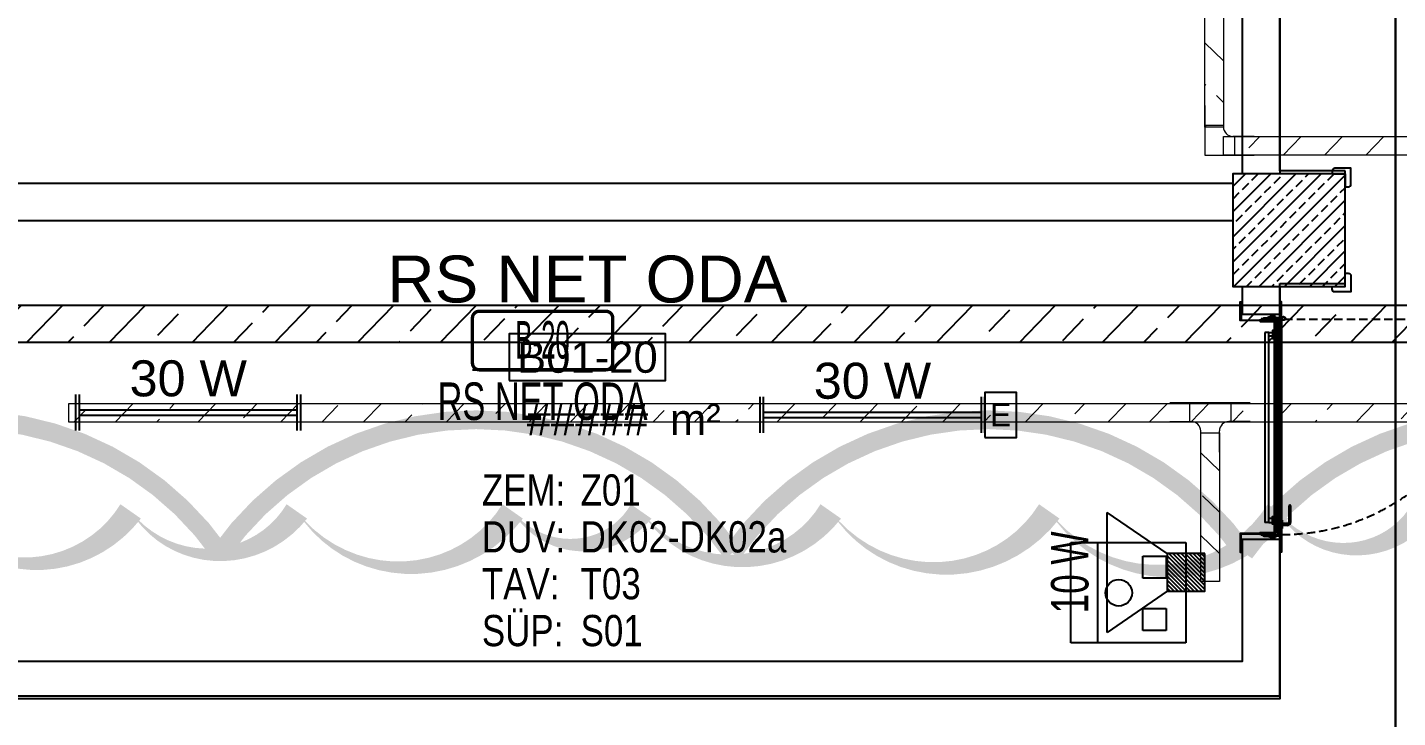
# Model space of a CAD drawing. Header units: millimetres. Extents: x -379292 to 1221486, y 92049 to 447512.
# Drawn here: x -240485 to -233176, y 238019 to 241700 of the extents above; entities that cross this region are included whole.
import ezdxf
from ezdxf.enums import TextEntityAlignment as Align

# ---------------------------------------------------------------- set-up
doc = ezdxf.new("R2010")
doc.units = ezdxf.units.MM
doc.linetypes.add('HIDDEN', pattern=[9.525, 6.35, -3.175])
for name, color, linetype in [('-M-MAHAL-DEBILER', 7, 'Continuous'), ('-M-MAHAL-ETIKET-NOT', 7, 'Continuous'), ('-M-MAHAL-ETIKET-NOTM', 7, 'Continuous'), ('-M-MAHAL-ETK-', 7, 'Continuous'), ('-M-MAHAL-HAVA-DEGISIM', 7, 'Continuous'), ('-M-MAHAL-NO', 7, 'Continuous'), ('-M-MAHAL-NOM', 7, 'Continuous'), ('010-05', 1, 'Continuous'), ('05_DOOR', 2, 'Continuous'), ('05_EQUIPMENT', 1, 'Continuous'), ('05_HATCH 1', 101, 'Continuous'), ('05_HATCH CONCRETE', 141, 'Continuous'), ('05_HATCH SOLID-1', 252, 'Continuous'), ('05_MATERIAL TEXT', 112, 'Continuous'), ('05_ROOM M2', 161, 'Continuous'), ('05_ROOM NAME', 153, 'Continuous'), ('05_ROOM NUMBER', 152, 'Continuous'), ('05_STEEL HIDDEN', 61, 'HIDDEN'), ('05_SYMBOL', 2, 'Continuous'), ('05_WALL', 3, 'Continuous'), ('08_LAMP', 4, 'Continuous'), ('08_LOUD SYSTEM', 4, 'Continuous'), ('08_SOCKET', 4, 'Continuous'), ('AIRONN ZONLAMA', 4, 'Continuous'), ('E_CT_ZA', 6, 'Continuous')]:
    doc.layers.add(name, color=color, linetype=linetype)
for name, color, linetype, lineweight in [('-M-YNGN-ZON3', 6, 'SP', 30), ('08_200', 112, 'Continuous', 9), ('E_CT_KA', 4, 'Continuous', 9), ('E_CT_YESIL', 3, 'Continuous', 9)]:
    doc.layers.add(name, color=color, linetype=linetype, lineweight=lineweight)
doc.styles.add('-M-ISSO-TEXT-TTF', font='ARIALN.TTF')
doc.styles.add('-M-MHLETK-NOT', font='romans.shx', dxfattribs={"width": 0.7})
doc.styles.add('-M-MHLETK-TEXT', font='ARIALN.TTF', dxfattribs={"width": 0.7})
doc.styles.add('CIZGI', font='tahoma.ttf', dxfattribs={"width": 0.8, "oblique": 20})
doc.styles.add('DIM', font='arial.ttf')
doc.styles.get("Standard").update_dxf_attribs({"font": 'segoeuil.ttf'})
doc.styles.add('TR', font='tsimpali.shx', dxfattribs={"width": 0.7})
doc.styles.add('YAZI-2', font='arial.ttf', dxfattribs={"height": 2})
doc.styles.add('YAZI-3', font='arial.ttf', dxfattribs={"height": 3})
doc.linetypes.add('SP', pattern='A,2,-0.1,["SP",CIZGI,S=0.14,R=0.2,X=0,Y=-0.07],-0.255', length=2.355)
pattern_1 = [(270, (-695728.2336, -3493868.9414), (1.3748153225, -2.38125), [1.5875, -3.175]), (30, (-695728.2336, -3493868.9414), (1.3748153315, 2.3812499948), [1.5875, -3.175]), (330, (-695728.2336, -3493868.9414), (2.749630654, -5.2e-09), [-3.175, 1.5875])]

# ---------------------------------------------------------------- blocks, each defined once
blk = doc.blocks.new('başlık')
at = {"layer": '05_MATERIAL TEXT', "style": 'DIM', "width": 0.8}
for s, p in [('ZEM:', (0, 50)), ('DUV:', (0, -100)), ('TAV:', (0, -250)), ('SÜP:', (0, -400))]:
    blk.add_text(s, height=100, dxfattribs=at).set_placement(p, align=Align.MIDDLE_LEFT)
blk = doc.blocks.new('MAHAL')
at = {"layer": '05_ROOM NUMBER'}
blk.add_lwpolyline([(-5.458, -10.749), (4.542, -10.749), (4.542, -7.749), (-5.458, -7.749)], close=True, dxfattribs=at)
at = {"layer": '05_HATCH SOLID-1', "xscale": 0.02, "yscale": 0.02, "zscale": 0.02}
blk.add_blockref('başlık', (-7.212, -18.749), dxfattribs=at)
at = {"layer": '05_MATERIAL TEXT', "style": 'DIM', "width": 0.8}
for tag, p in [('ZEMİN', (-0.891, -17.749)), ('DUVAR', (-0.891, -20.749)), ('TAVAN', (-0.891, -23.749)), ('SÜPÜRGELİK', (-0.891, -26.749))]:
    blk.add_attdef(tag, text='', height=2, dxfattribs=at).set_placement(p, align=Align.MIDDLE_LEFT)
at = {"layer": '05_ROOM M2', "insert": (6.453, -13.242), "char_height": 2, "attachment_point": 5, "style": 'YAZI-2'}
blk.add_mtext_dynamic_manual_height_columns('m²', width=6.93867, gutter_width=625, heights=[0], dxfattribs=at)
at = {"layer": '05_ROOM M2', "style": 'YAZI-2'}
blk.add_attdef('MAHALM2', text='', height=2, dxfattribs=at).set_placement((-0.458, -13.249), align=Align.MIDDLE_CENTER)
at = {"layer": '05_ROOM NAME', "style": 'YAZI-3'}
for tag, p in [('INGMAHALADI', (-0.458, 0.751)), ('TURMAHALADI', (-0.458, -4.249))]:
    blk.add_attdef(tag, text='', height=3, dxfattribs=at).set_placement(p, align=Align.MIDDLE_CENTER)
at = {"layer": '05_ROOM NUMBER', "style": 'YAZI-2'}
blk.add_attdef('MAHALNO', text='', height=2, dxfattribs=at).set_placement((-0.458, -9.249), align=Align.MIDDLE_CENTER)
blk = doc.blocks.new('VIDA')
at = {"layer": '05_EQUIPMENT'}
h = blk.add_hatch(dxfattribs=at)
h.set_pattern_fill('LINE', color=256, scale=0.1, angle=150, style=0)
h.set_pattern_definition([(330, (-3585.31887, 6072.20274), (0.03125, 0.05412658774), [])])
h.paths.add_polyline_path([(-0.09, -0.26), (-0.09, -1.74), (0.09, -1.74), (0.09, -0.26)])
h.paths.add_polyline_path([(-0.09, -0.26), (0.09, -0.26), (0, 0)])
for p, q in [((-0.09, -0.26), (0, 0)), ((0.09, -0.26), (0, 0)), ((-0.01, -2.02), (-0.18, -2.02)), ((0.09, -1.74), (-0.09, -1.74)), ((0.09, -1.95), (-0.09, -1.95)), ((0.01, -1.98), (-0.01, -1.98)), ((-0.01, -2.02), (-0.01, -1.98)), ((0.01, -2.02), (0.01, -1.98)), ((0.18, -2.02), (0.01, -2.02))]:
    blk.add_line(p, q, dxfattribs=at)
for points in [[(-0.18, -2.02), (-0.09, -1.95), (-0.09, -0.26)], [(0.18, -2.02), (0.09, -1.95), (0.09, -0.26)]]:
    blk.add_lwpolyline(points, dxfattribs=at)
blk = doc.blocks.new('*U92')
at = {"color": 8, "ltscale": 7}
for p, q in [((1105.1, 60), (1021.8, 60)), ((1105.1, 50), (1021.8, 50))]:
    blk.add_line(p, q, dxfattribs=at)
blk.add_arc((1021.8, 55), 5, 90, 270, dxfattribs=at)
at = {"color": 8}
blk.add_wipeout([(0, 5), (0, -206), (1200, -206), (1200, 5)], dxfattribs=at)
at = {"layer": '010-05', "ltscale": 7}
h = blk.add_hatch(dxfattribs=at)
h.set_pattern_fill('ANSI37', color=8, scale=0.1, angle=540, style=0)
h.set_pattern_definition([(225, (19752.8965, 13790.6787), (0.224506403, -0.224506403), []), (315, (19752.8965, 13790.6787), (0.224506403, 0.224506403), [])])
edge = h.paths.add_edge_path(flags=16)
edge.add_line((28.5, -35.1), (28.5, -43.7))
edge.add_line((28.5, -43.7), (21.5, -43.7))
edge.add_line((21.5, -43.7), (21.5, -37.4))
edge.add_arc((25.9, -39), 4.69, 56.54278, 159.2569, ccw=False)
edge = h.paths.add_edge_path()
edge.add_line((29.5, -33.5), (29.5, -44.7))
edge.add_line((29.5, -44.7), (20.5, -44.7))
edge.add_line((20.5, -44.7), (20.5, -30.9))
edge.add_line((20.5, -30.9), (34.2, -30.9))
edge.add_line((34.2, -30.9), (32.2, -31.4))
edge.add_arc((32.2, -34.2), 2.82, 91.10929, 165.59862)
edge = h.paths.add_edge_path(flags=16)
edge.add_arc((32.2, -34.2), 3.82, 143.46678, 165.59862, ccw=False)
edge.add_line((29.1, -31.9), (21.5, -31.9))
edge.add_line((21.5, -31.9), (21.5, -34.5))
edge.add_arc((25.7, -41.7), 8.25, 70.11032, 120.2945, ccw=False)
edge.add_line((28.5, -33.9), (28.5, -33.5))
edge.add_line((28.5, -33.5), (28.5, -33.2))
h = blk.add_hatch(dxfattribs=at)
h.set_pattern_fill('ANSI37', color=8, scale=0.1, angle=180, style=0)
h.set_pattern_definition([(315, (-21540.32198, 13790.6787), (-0.224506403, -0.224506403), []), (225, (-21540.32198, 13790.6787), (-0.224506403, 0.224506403), [])])
edge = h.paths.add_edge_path(flags=16)
edge.add_line((1171.5, -35.1), (1171.5, -43.7))
edge.add_line((1171.5, -43.7), (1178.5, -43.7))
edge.add_line((1178.5, -43.7), (1178.5, -37.4))
edge.add_arc((1174.1, -39), 4.69, 20.7431, 123.45722)
edge = h.paths.add_edge_path()
edge.add_line((1170.5, -33.5), (1170.5, -44.7))
edge.add_line((1170.5, -44.7), (1179.5, -44.7))
edge.add_line((1179.5, -44.7), (1179.5, -30.9))
edge.add_line((1179.5, -30.9), (1165.8, -30.9))
edge.add_line((1165.8, -30.9), (1167.8, -31.4))
edge.add_arc((1167.8, -34.2), 2.82, 14.40138, 88.89071, ccw=False)
edge = h.paths.add_edge_path(flags=16)
edge.add_arc((1167.8, -34.2), 3.82, 14.40138, 36.53322)
edge.add_line((1170.9, -31.9), (1178.5, -31.9))
edge.add_line((1178.5, -31.9), (1178.5, -34.5))
edge.add_arc((1174.3, -41.7), 8.25, 59.7055, 109.88968)
edge.add_line((1171.5, -33.9), (1171.5, -33.5))
edge.add_line((1171.5, -33.5), (1171.5, -33.2))
at = {"layer": '05_HATCH 1'}
h = blk.add_hatch(dxfattribs=at)
h.set_pattern_fill('HONEY', color=8, scale=0.5, angle=270, style=0)
h.set_pattern_definition(pattern_1)
h.paths.add_polyline_path([(40.5, -3.1), (43.7, -8.7), (1156.3, -8.7), (1159.5, -3.1)])
h = blk.add_hatch(dxfattribs=at)
h.set_pattern_fill('HONEY', color=8, scale=0.5, angle=270, style=0)
h.set_pattern_definition(pattern_1)
h.paths.add_polyline_path([(40.5, -15.3), (43.7, -9.7), (1156.3, -9.7), (1159.5, -15.3)])
at = {"color": 8, "linetype": 'HIDDEN', "ltscale": 7}
blk.add_line((25.2, 24.7), (25.2, 1167.8), dxfattribs=at)
at = {"color": 8, "ltscale": 7}
for p, q in [((22, 10), (1147.9, 10)), ((22, 10), (1178, 10)), ((22, 8.8), (22, 10)), ((27.3, 2.4), (27.3, 1.4)), ((27.3, 2.4), (37.2, 2.4)), ((27.3, 1.4), (36.7, 1.4)), ((37.5, 4.8), (36.3, 4.8)), ((36.7, 1.4), (42.8, -9.2)), ((1162.8, 2.4), (37.2, 2.4)), ((37.2, 2.4), (43.7, -8.7)), ((37.5, 8.8), (1162.5, 8.8)), ((1141.8, 15), (1096.8, 15)), ((1096.8, 15), (1096.8, 10)), ((1115.1, 40), (1115.1, 15)), ((1125.1, 40), (1125.1, 15)), ((1141.8, 15), (1141.8, 10)), ((1162.8, 2.4), (1156.3, -8.7)), ((1163.3, 1.4), (1157.2, -9.2)), ((1162.5, 4.8), (1163.7, 4.8)), ((1172.7, 2.4), (1162.8, 2.4)), ((1172.7, 1.4), (1163.3, 1.4)), ((1172.7, 2.4), (1172.7, 1.4)), ((1178, 8.8), (1178, 10)), ((1178, 8.8), (1178, 10)), ((1162.5, -27.2), (22, -27.2)), ((22, -27.2), (1162.5, -27.2)), ((22, -28.4), (22, -27.2)), ((1162.5, -28.4), (22, -28.4)), ((1178, -28.4), (22, -28.4)), ((42.8, -9.2), (27.3, -9.2)), ((27.3, -19.9), (36.6, -19.9)), ((27.3, -19.9), (27.3, -20.9)), ((27.3, -20.9), (37.2, -20.9)), ((33.2, -28.4), (1162.5, -28.4)), ((37.5, -23.2), (36.3, -23.2)), ((36.6, -19.9), (42.8, -9.2)), ((37.2, -20.9), (43.7, -9.7)), ((1162.8, -20.9), (37.2, -20.9)), ((1156.3, -8.7), (43.7, -8.7)), ((1156.3, -9.7), (43.7, -9.7)), ((96, -58.4), (96, -38.4)), ((1108.6, -58.4), (96, -58.4)), ((96, -58.4), (96, -78.4)), ((116, -38.4), (116, -58.4)), ((1088.6, -38.4), (1088.6, -58.4)), ((1108.6, -58.4), (1108.6, -38.4)), ((1108.6, -58.4), (1108.6, -78.4)), ((1162.8, -20.9), (1156.3, -9.7)), ((1163.4, -19.9), (1157.2, -9.2)), ((1157.2, -9.2), (1172.7, -9.2)), ((1162.5, -23.2), (1163.7, -23.2)), ((1172.7, -20.9), (1162.8, -20.9)), ((1172.7, -19.9), (1163.4, -19.9)), ((1172.7, -19.9), (1172.7, -20.9)), ((1178, -28.4), (1178, -27.2)), ((1178, -28.4), (1178, -27.2)), ((96, -78.4), (1108.6, -78.4))]:
    blk.add_line(p, q, dxfattribs=at)
at = {"color": 8, "ltscale": 7, "flags": 128}
for points in [[(35.5, -101.4, -1), (34, -101.4), (34, -84.7), (32, -84.7), (32, -101.4, 1), (37.5, -101.4), (37.5, -34.9, 1), (30, -34.9), (30, -44.7), (20, -44.7), (20, 10), (-68, 10), (-68, 0), (-58, 0), (-58, 2), (-66, 2), (-66, 8), (18, 8), (18, -46.7), (32, -46.7), (32, -34.9, -1), (35.5, -34.9)], [(1164.5, -101.4, 1), (1166, -101.4), (1166, -84.7), (1168, -84.7), (1168, -101.4, -1), (1162.5, -101.4), (1162.5, -34.9, -1), (1170, -34.9), (1170, -44.7), (1180, -44.7), (1180, 10), (1268, 10), (1268, 0), (1258, 0), (1258, 2), (1266, 2), (1266, 8), (1182, 8), (1182, -46.7), (1168, -46.7), (1168, -34.9, 1), (1164.5, -34.9)]]:
    blk.add_lwpolyline(points, format="xyb", close=True, dxfattribs=at)
at = {"color": 8, "ltscale": 7}
for points in [[(37.5, 4.8), (37.5, 8.8), (22, 8.8), (22, -27.2), (37.5, -27.2), (37.5, -23.2)], [(36.3, 4.8), (36.3, 7.6), (23.2, 7.6), (23.2, -26), (36.3, -26), (36.3, -23.2)], [(1162.5, 4.8), (1162.5, 8.8), (1178, 8.8), (1178, -27.2), (1162.5, -27.2), (1162.5, -23.2)], [(1163.7, 4.8), (1163.7, 7.6), (1176.8, 7.6), (1176.8, -26), (1163.7, -26), (1163.7, -23.2)], [(86, -28.4), (86, -38.4), (127.7, -38.4), (127.7, -28.4)], [(1118.6, -28.4), (1118.6, -38.4), (1077, -38.4), (1077, -28.4)]]:
    blk.add_lwpolyline(points, dxfattribs=at)
for points in [[(32, -54.7), (32, -210), (-68, -210), (-68, -200), (-58, -200), (-58, -202), (-66, -202), (-66, -208), (30, -208), (30, -54.7)], [(29, -56.7), (20, -56.7), (20, -82.9), (30, -92.9), (30, -106.2), (28, -106.2), (28, -93.7), (18, -83.7), (18, -54.7), (29, -54.7)], [(40.5, -3.1), (43.7, -8.7), (1156.3, -8.7), (1159.5, -3.1)], [(40.5, -15.3), (43.7, -9.7), (1156.3, -9.7), (1159.5, -15.3)], [(1168, -54.7), (1168, -210), (1268, -210), (1268, -200), (1258, -200), (1258, -202), (1266, -202), (1266, -208), (1170, -208), (1170, -54.7)], [(1171, -56.7), (1180, -56.7), (1180, -82.9), (1170, -92.9), (1170, -106.2), (1172, -106.2), (1172, -93.7), (1182, -83.7), (1182, -54.7), (1171, -54.7)]]:
    blk.add_lwpolyline(points, close=True, dxfattribs=at)
for radius in [10.1, 6.72]:
    blk.add_circle((21, 20.6), radius, dxfattribs=at)
at = {"color": 8, "linetype": 'HIDDEN', "ltscale": 7}
blk.add_arc((21.4, 15.6), 1152.2, 359.78747, 89.80985, dxfattribs=at)
at = {"color": 8, "ltscale": 7}
for radius in [20, 10]:
    blk.add_arc((1105.1, 40), radius, 0, 90, dxfattribs=at)
at = {"layer": '010-05', "color": 8, "ltscale": 7}
for points in [[(29.5, -33.5, -0.336971), (32.2, -31.4), (34.2, -30.9), (29.5, -30.9), (20.5, -30.9), (20.5, -44.7), (29.5, -44.7)], [(28.5, -33.9, 0.222538), (21.5, -34.5), (21.5, -31.9), (29.1, -31.9, 0.09687), (28.5, -33.2), (28.5, -33.5)], [(28.5, -43.7), (21.5, -43.7), (21.5, -37.3, -0.473637), (28.5, -35.1)], [(1170.5, -33.5, 0.336971), (1167.8, -31.4), (1165.8, -30.9), (1170.5, -30.9), (1179.5, -30.9), (1179.5, -44.7), (1170.5, -44.7)], [(1171.5, -33.9, -0.222538), (1178.5, -34.5), (1178.5, -31.9), (1170.9, -31.9, -0.09687), (1171.5, -33.2), (1171.5, -33.5)], [(1171.5, -43.7), (1178.5, -43.7), (1178.5, -37.3, 0.473637), (1171.5, -35.1)]]:
    blk.add_lwpolyline(points, format="xyb", close=True, dxfattribs=at)
at = {"layer": '05_STEEL HIDDEN', "color": 8, "ltscale": 7}
for points in [[(17, -47.8), (17, -22.6), (11, -22.6), (11, -48.9), (23, -77.2), (23, -99.5), (29, -99.5), (29, -76)], [(1183, -47.8), (1183, -22.6), (1189, -22.6), (1189, -48.9), (1177, -77.2), (1177, -99.5), (1171, -99.5), (1171, -76)]]:
    blk.add_lwpolyline(points, close=True, dxfattribs=at)
at = {"layer": '05_STEEL HIDDEN', "color": 8, "ltscale": 7, "flags": 128}
for points in [[(17, -22.6), (18, -22.6), (18, -47.8), (30, -76), (30, -99.5), (29, -99.5)], [(1183, -22.6), (1182, -22.6), (1182, -47.8), (1170, -76), (1170, -99.5), (1171, -99.5)]]:
    blk.add_lwpolyline(points, dxfattribs=at)
at = {"layer": '05_WALL', "color": 8, "ltscale": 20}
for points in [[(0, 0), (0, -200)], [(1200, 0), (1200, -200)]]:
    blk.add_lwpolyline(points, dxfattribs=at)
at = {"color": 8, "ltscale": 7, "yscale": 10, "zscale": 10, "rotation": 180}
for p, xscale in [((25, -64.9), -10), ((1175, -64.9), 10)]:
    blk.add_blockref('VIDA', p, dxfattribs=dict(at, xscale=xscale))
blk = doc.blocks.new('bariyer')
at = {"color": 8, "ltscale": 25}
blk.add_lwpolyline([(0, -70), (15, -70, 0.414214), (30, -55), (30, 30), (-55, 30, 0.414214), (-70, 15), (-70, 0), (0, 0)], format="xyb", close=True, dxfattribs=at)
blk = doc.blocks.new('OtoParkBodrumKatMimari')
at = {"layer": '05_HATCH CONCRETE'}
h = blk.add_hatch(dxfattribs=at)
h.set_pattern_fill('ANSI33', color=8, scale=15, angle=180, style=0)
h.set_pattern_definition([(225, (905000, -3e-07), (67.351921, -67.351921), []), (225, (904932.65, -3e-07), (67.351921, -67.351921), [47.625, -23.8125])])
h.paths.add_polyline_path([(12900, 140100), (12300, 140100), (12300, 139500), (12900, 139500)])
at = {"color": 5}
blk.add_lwpolyline([(12900, 140100), (12300, 140100), (12300, 139500), (12900, 139500)], close=True, dxfattribs=at)
at = {"layer": '05_WALL', "color": 8, "flags": 128}
for points in [[(12350, 144000), (12350, 140100)], [(12550, 144000), (12550, 140100)], [(12550, 139500), (12550, 137300), (4700, 137300), (4700, 139500)], [(12350, 139500), (12350, 137500), (4900, 137500), (4900, 139500)]]:
    blk.add_lwpolyline(points, dxfattribs=at)
at = {"layer": '05_WALL', "color": 8, "ltscale": 25}
blk.add_lwpolyline([(5300, 140050), (12300, 140050), (12300, 139850), (5300, 139850)], close=True, dxfattribs=at)
at = {"layer": '05_ROOM NUMBER'}
ref = blk.add_blockref('MAHAL', (8895, 139893.2), dxfattribs=dict(at, xscale=83.33333333333333, yscale=83.33333333333333, zscale=83.33333333333333))
ref.add_attrib('TURMAHALADI', 'RS NET ODA', dxfattribs={"layer": '05_ROOM NAME', "height": 250, "style": 'YAZI-3'}).set_placement((8856.8, 139539.1), align=Align.MIDDLE_CENTER)
ref.add_attrib('MAHALNO', 'B01-20', dxfattribs={"height": 166.67, "style": 'YAZI-2'}).set_placement((8856.8, 139122.4), align=Align.MIDDLE_CENTER)
ref.add_attrib('MAHALM2', '#####', dxfattribs={"layer": '05_ROOM M2', "height": 166.67, "style": 'YAZI-2'}).set_placement((8856.8, 138789.1), align=Align.MIDDLE_CENTER)
ref.add_attrib('ZEMİN', 'Z01', dxfattribs={"layer": '05_MATERIAL TEXT', "height": 166.67, "style": 'DIM', "width": 0.8}).set_placement((8820.7, 138414.1), align=Align.MIDDLE_LEFT)
ref.add_attrib('DUVAR', 'DK02-DK02a', dxfattribs={"layer": '05_MATERIAL TEXT', "height": 166.67, "style": 'DIM', "width": 0.8}).set_placement((8820.7, 138164.1), align=Align.MIDDLE_LEFT)
ref.add_attrib('TAVAN', 'T03', dxfattribs={"layer": '05_MATERIAL TEXT', "height": 166.67, "style": 'DIM', "width": 0.8}).set_placement((8820.7, 137914.1), align=Align.MIDDLE_LEFT)
ref.add_attrib('SÜPÜRGELİK', 'S01', dxfattribs={"layer": '05_MATERIAL TEXT', "height": 166.67, "style": 'DIM', "width": 0.8}).set_placement((8820.7, 137664.1), align=Align.MIDDLE_LEFT)
at = {"layer": '05_SYMBOL', "color": 8}
blk.add_blockref('bariyer', (12900, 140100), dxfattribs=at)
at = {"layer": '05_SYMBOL', "color": 8, "xscale": -1, "rotation": 180}
blk.add_blockref('bariyer', (12900, 139500), dxfattribs=at)
at = {"layer": '05_DOOR', "rotation": 270}
blk.add_blockref('*U92', (12550, 139350), dxfattribs=at)
blk = doc.blocks.new('A$C69E75EAE')
at = {"layer": '-M-YNGN-ZON3', "ltscale": 500}
blk.add_line((414.06, -41.74), (414.06, -4799.01), dxfattribs=at)
blk = doc.blocks.new('*U950')
h = blk.add_hatch()
h.set_pattern_fill('ANSI33', color=0, scale=50, angle=1, style=0)
h.paths.add_polyline_path([(-10833.2, 200), (16.7, 200), (16.7, 0), (-10833.2, 0)])
at = {"color": 0}
blk.add_lwpolyline([(-10833.2, 200), (16.7, 200), (16.7, 0), (-10833.2, 0)], close=True, dxfattribs=at)
at = {"ltscale": 25, "flags": 1}
for tag, p in [('YUKSEKLIK', (-228.6, -148.7)), ('KALINLIK', (-228.6, -213.3))]:
    blk.add_attdef(tag, p, '', height=50, dxfattribs=at)
blk = doc.blocks.new('*U990')
h = blk.add_hatch()
h.set_pattern_fill('ANSI33', color=0, scale=50, angle=1, style=0)
h.paths.add_polyline_path([(-1700.8, 100), (8259.2, 100), (8259.2, 0), (-1700.8, 0)])
at = {"color": 0}
blk.add_lwpolyline([(-1700.8, 100), (8259.2, 100), (8259.2, 0), (-1700.8, 0)], close=True, dxfattribs=at)
at = {"ltscale": 25, "flags": 1}
for tag, p in [('YUKSEKLIK', (-228.6, -148.7)), ('KALINLIK', (-228.6, -213.3))]:
    blk.add_attdef(tag, p, '', height=50, dxfattribs=at)
blk = doc.blocks.new('*U991')
h = blk.add_hatch()
h.set_pattern_fill('ANSI33', color=0, scale=50, angle=1, style=0)
h.paths.add_polyline_path([(-1700.8, 100), (2099.2, 100), (2099.2, 0), (-1700.8, 0)])
at = {"color": 0}
blk.add_lwpolyline([(-1700.8, 100), (2099.2, 100), (2099.2, 0), (-1700.8, 0)], close=True, dxfattribs=at)
at = {"ltscale": 25, "flags": 1}
for tag, p in [('YUKSEKLIK', (-228.6, -148.7)), ('KALINLIK', (-228.6, -213.3))]:
    blk.add_attdef(tag, p, '', height=50, dxfattribs=at)
blk = doc.blocks.new('*U994')
h = blk.add_hatch()
h.set_pattern_fill('ANSI33', color=0, scale=50, angle=1, style=0)
h.paths.add_polyline_path([(-1693.3, 100), (846.7, 100), (846.7, 0), (-1693.3, 0)])
at = {"color": 0}
blk.add_lwpolyline([(-1693.3, 100), (846.7, 100), (846.7, 0), (-1693.3, 0)], close=True, dxfattribs=at)
at = {"ltscale": 25, "flags": 1}
for tag, p in [('YUKSEKLIK', (-228.6, -148.7)), ('KALINLIK', (-228.6, -213.3))]:
    blk.add_attdef(tag, p, '', height=50, dxfattribs=at)
blk = doc.blocks.new('*U497')
at = {"color": 0}
for p, q in [((0, 264), (-264, 264)), ((-160, 264), (-160, 164)), ((0, 0), (0, 264)), ((-264, 164), (-150, 164)), ((-100, 0), (-100, 114)), ((0, 104), (-100, 104))]:
    blk.add_line(p, q, dxfattribs=at)
blk.add_arc((-150, 114), 50, 0, 90, dxfattribs=at)
blk = doc.blocks.new('*U498')
at = {"color": 0}
for p, q in [((264, 264), (-164, 264)), ((-60, 264), (-60, 164)), ((0, 264), (264, 264)), ((160, 264), (160, 164)), ((-164, 164), (-50, 164)), ((264, 164), (150, 164)), ((0, 0), (0, 114)), ((0, 104), (100, 104)), ((100, 0), (100, 114))]:
    blk.add_line(p, q, dxfattribs=at)
for centre, start, end in [((-50, 114), 0, 90), ((150, 114), 90, 180)]:
    blk.add_arc(centre, 50, start, end, dxfattribs=at)
blk = doc.blocks.new('*U995')
h = blk.add_hatch()
h.set_pattern_fill('ANSI33', color=0, scale=50, angle=1, style=0)
h.paths.add_polyline_path([(397.1, 100), (1190.8, 100), (1190.8, 0), (397.1, 0)])
at = {"color": 0}
blk.add_lwpolyline([(397.1, 100), (1190.8, 100), (1190.8, 0), (397.1, 0)], close=True, dxfattribs=at)
at = {"ltscale": 25, "flags": 1}
for tag, p in [('YUKSEKLIK', (-228.6, -148.7)), ('KALINLIK', (-228.6, -213.3))]:
    blk.add_attdef(tag, p, '', height=50, dxfattribs=at)
blk = doc.blocks.new('40 W SIVA ÜSTÜ ETANJ LED 50')
at = {"layer": '08_LAMP'}
for p, q in [((-625, -100), (-625, 100)), ((-605, -100), (-605, 100)), ((605, -100), (605, 100)), ((625, -100), (625, 100)), ((-605, 15), (605, 15)), ((-605, -15), (605, -15))]:
    blk.add_line(p, q, dxfattribs=at)
at = {"layer": '08_LAMP', "color": 2, "style": 'YAZI-2'}
blk.add_text('30 W', height=200, dxfattribs=at).set_placement((0, 90), align=Align.CENTER)
blk = doc.blocks.new('40 W SIVA ÜSTÜ ETANJ LED E 50')
at = {"layer": '08_LAMP'}
for p, q in [((-625, -100), (-625, 100)), ((-605, -100), (-605, 100)), ((605, -100), (605, 100)), ((625, -100), (625, 100)), ((-605, 15), (605, 15)), ((-605, -15), (605, -15))]:
    blk.add_line(p, q, dxfattribs=at)
blk.add_lwpolyline([(625, -125), (800, -125), (800, 125), (625, 125)], close=True, dxfattribs=at)
at = {"layer": '08_LAMP', "color": 2, "style": 'YAZI-2'}
blk.add_text('30 W', height=200, dxfattribs=at).set_placement((0, 90), align=Align.CENTER)
blk.add_text('E', height=125, dxfattribs=at).set_placement((712.5, 0), align=Align.MIDDLE)
blk = doc.blocks.new('PRIZKOM 50')
at = {"layer": '08_SOCKET', "color": 3}
for p, q in [((-191.1, 0), (-191.1, 438.5)), ((-191.1, 438.5), (191.1, 438.5)), ((191.1, 438.5), (191.1, 0)), ((-191.1, 335.3), (191.1, 335.3)), ((-145.1, 75.8), (-145.1, 164.7)), ((-145.1, 164.7), (-60.9, 164.7)), ((-60.9, 164.7), (-60.9, 75.8)), ((54.5, 164.7), (138.7, 164.7)), ((54.5, 75.8), (54.5, 164.7)), ((138.7, 164.7), (138.7, 75.8)), ((-60.9, 75.8), (-145.1, 75.8)), ((138.7, 75.8), (54.5, 75.8)), ((191.1, 0), (-191.1, 0))]:
    blk.add_line(p, q, dxfattribs=at)
blk.add_circle((-0.8, 256), 50.5, dxfattribs=at)
blk = doc.blocks.new('15 W HORN 100_HARİCİ TİP')
at = {"layer": '08_LOUD SYSTEM'}
h = blk.add_hatch(dxfattribs=at)
h.set_pattern_fill('ANSI31', color=2, scale=4.8)
h.set_pattern_definition([(45, (-341645.439, -380325.335), (-10.77630735, 10.77630735), [])])
h.paths.add_polyline_path([(-100, 0), (100, 0), (100, 200), (-100, 200)])
at = {"layer": '08_LOUD SYSTEM', "ltscale": 2}
for p, q in [((-320, 520), (320, 520)), ((-100, 200), (-320, 520)), ((100, 200), (320, 520))]:
    blk.add_line(p, q, dxfattribs=at)
at = {"layer": '08_LOUD SYSTEM'}
blk.add_lwpolyline([(100, 0), (100, 200), (-100, 200), (-100, 0)], close=True, dxfattribs=at)
at = {"layer": '08_LOUD SYSTEM', "color": 2, "ltscale": 2, "style": 'TR', "width": 0.7}
blk.add_text('10 W', height=200, dxfattribs=at).set_placement((0, 620), align=Align.CENTER)
blk = doc.blocks.new('M-MHLETK-YNG')
at = {"layer": '-M-MAHAL-ETK-', "color": 0}
for p, q in [((-2.078, 0), (2.078, 0)), ((-1.161, 0), (-1.161, 0))]:
    blk.add_line(p, q, dxfattribs=at)
at = {"layer": '-M-MAHAL-ETK-', "color": 0, "const_width": 0.1}
blk.add_lwpolyline([(-1.878, 1.735), (1.878, 1.735, -0.414214), (2.078, 1.535), (2.078, 0.2, -0.414214), (1.878, 0), (-1.878, 0, -0.414214), (-2.078, 0.2), (-2.078, 1.535, -0.414214)], format="xyb", close=True, dxfattribs=at)
at = {"layer": '-M-MAHAL-DEBILER', "color": 4, "style": '-M-MHLETK-NOT', "width": 0.5, "flags": 8}
blk.add_attdef('DEBIS', text='', height=0.4, dxfattribs=at).set_placement((-2.173, 2.145), align=Align.MIDDLE_CENTER)
at = {"layer": '-M-MAHAL-DEBILER', "color": 191, "style": '-M-MHLETK-NOT', "width": 0.5, "flags": 8}
blk.add_attdef('DEBIR', text='', height=0.4, dxfattribs=at).set_placement((-1.613, 2.145), align=Align.MIDDLE_CENTER)
at = {"layer": '-M-MAHAL-DEBILER', "color": 31, "style": '-M-MHLETK-NOT', "width": 0.5, "flags": 8}
blk.add_attdef('DEBIF', text='', height=0.4, dxfattribs=at).set_placement((1.585, 2.145), align=Align.MIDDLE_CENTER)
at = {"layer": '-M-MAHAL-DEBILER', "color": 1, "style": '-M-MHLETK-NOT', "width": 0.5, "flags": 8}
blk.add_attdef('DEBIE', text='', height=0.4, dxfattribs=at).set_placement((2.32, 2.145), align=Align.MIDDLE_CENTER)
at = {"layer": '-M-MAHAL-ETIKET-NOT', "color": 3}
for tag, height, style, width, flags, p in [('KIS', 0.04, '-M-MHLETK-NOT', 0.5, 9, (-2.59, 1.616)), ('RH', 0.04, '-M-MHLETK-NOT', 0.5, 9, (-2.39, 1.616)), ('YAZ', 0.04, '-M-MHLETK-NOT', 0.5, 9, (-2.178, 1.616)), ('ALAN', 0.04, '-M-MHLETK-NOT', 0.5, 9, (-2.581, 1.562)), ('YUKSEKLIK', 0.04, '-M-MHLETK-NOT', 0.5, 9, (-2.324, 1.562)), ('MAH-ADI', 1.111, '-M-ISSO-TEXT-TTF', 0.8, 8, (0, -0.931))]:
    blk.add_attdef(tag, text='', height=height, dxfattribs=dict(at, style=style, width=width, flags=flags)).set_placement(p, align=Align.MIDDLE_CENTER)
at = {"layer": '-M-MAHAL-ETIKET-NOT', "color": 3, "style": '-M-MHLETK-NOT', "width": 0.5, "flags": 9}
for tag, p, height in [('KLKTR', (-2.617, 1.425), 0.04), ('HL', (-2.616, 1.493), 0.0286), ('RDY-BOY1', (-2.614, 1.37), 0.0286), ('RDY-BOY2', (-2.614, 1.32), 0.0286), ('RDY-BOY3', (-2.614, 1.27), 0.0286), ('RDY-BOY4', (-2.614, 1.22), 0.0286), ('HLA', (-2.521, 1.493), 0.0286), ('RDY-TIP1', (-2.5, 1.37), 0.0286), ('RDY-TIP2', (-2.5, 1.32), 0.0286), ('RDY-TIP3', (-2.5, 1.27), 0.0286), ('RDY-TIP4', (-2.5, 1.22), 0.0286), ('RDY-ADET1', (-2.389, 1.37), 0.0286), ('RDY-ADET2', (-2.389, 1.32), 0.0286), ('RDY-ADET3', (-2.389, 1.27), 0.0286), ('RDY-ADET4', (-2.389, 1.22), 0.0286), ('RDY-ISI1', (-2.265, 1.37), 0.0286), ('RDY-ISI2', (-2.265, 1.32), 0.0286), ('RDY-ISI3', (-2.265, 1.27), 0.0286), ('RDY-ISI4', (-2.265, 1.22), 0.0286), ('AHU', (-2.225, 1.439), 0.0286), ('SHG', (-2.225, 1.493), 0.0286), ('LHG', (-2.132, 1.493), 0.0286), ('RDY-BNP1', (-2.102, 1.37), 0.0286), ('RDY-BNP2', (-2.102, 1.32), 0.0286), ('RDY-BNP3', (-2.102, 1.27), 0.0286), ('RDY-BNP4', (-2.102, 1.22), 0.0286), ('HG', (-2.039, 1.493), 0.0286), ('RDY-BNK1', (-1.964, 1.37), 0.0286), ('RDY-BNK2', (-1.964, 1.32), 0.0286), ('RDY-BNK3', (-1.964, 1.27), 0.0286), ('RDY-BNK4', (-1.964, 1.22), 0.0286), ('HGA', (-1.962, 1.493), 0.0286), ('EF', (-1.962, 1.439), 0.0286), ('KON-BOY1', (-2.614, 1.14), 0.0286), ('KON-BOY2', (-2.614, 1.09), 0.0286), ('KON-BOY3', (-2.614, 1.04), 0.0286), ('FCU-TIP1', (-2.614, 0.96), 0.0286), ('FCU-TIP2', (-2.614, 0.91), 0.0286), ('FCU-TIP3', (-2.614, 0.86), 0.0286), ('FCU-ADET1', (-2.524, 0.96), 0.0286), ('FCU-ADET2', (-2.524, 0.91), 0.0286), ('FCU-ADET3', (-2.524, 0.86), 0.0286), ('KON-TIP1', (-2.5, 1.14), 0.0286), ('KON-TIP2', (-2.5, 1.09), 0.0286), ('KON-TIP3', (-2.5, 1.04), 0.0286), ('FCU-KAP1', (-2.398, 0.96), 0.0286), ('FCU-KAP2', (-2.398, 0.91), 0.0286), ('FCU-KAP3', (-2.398, 0.86), 0.0286), ('KON-ADET1', (-2.389, 1.14), 0.0286), ('KON-ADET2', (-2.389, 1.09), 0.0286), ('KON-ADET3', (-2.389, 1.04), 0.0286), ('FCU-DUY1', (-2.272, 0.96), 0.0286), ('FCU-DUY2', (-2.272, 0.91), 0.0286), ('FCU-DUY3', (-2.272, 0.86), 0.0286), ('KON-ISI1', (-2.265, 1.14), 0.0286), ('KON-ISI2', (-2.265, 1.09), 0.0286), ('KON-ISI3', (-2.265, 1.04), 0.0286), ('FCU-SOG1', (-2.154, 0.96), 0.0286), ('FCU-SOG2', (-2.154, 0.91), 0.0286), ('FCU-SOG3', (-2.154, 0.86), 0.0286), ('KON-BNP1', (-2.102, 1.14), 0.0286), ('KON-BNP2', (-2.102, 1.09), 0.0286), ('KON-BNP3', (-2.102, 1.04), 0.0286), ('FCU-ISI1', (-2.044, 0.96), 0.0286), ('FCU-ISI2', (-2.044, 0.91), 0.0286), ('FCU-ISI3', (-2.044, 0.86), 0.0286), ('KON-BNK1', (-1.964, 1.14), 0.0286), ('KON-BNK2', (-1.964, 1.09), 0.0286), ('KON-BNK3', (-1.964, 1.04), 0.0286), ('FCU-DEBI1', (-1.95, 0.96), 0.0286), ('FCU-DEBI2', (-1.95, 0.91), 0.0286), ('FCU-DEBI3', (-1.95, 0.86), 0.0286), ('FCU-BNP1', (-1.831, 0.96), 0.0286), ('FCU-BNP2', (-1.831, 0.91), 0.0286), ('FCU-BNP3', (-1.831, 0.86), 0.0286), ('FCU-BNK1', (-1.614, 0.96), 0.0286), ('FCU-BNK2', (-1.614, 0.91), 0.0286), ('FCU-BNK3', (-1.614, 0.86), 0.0286), ('VRV-TIP1', (-2.614, 0.759), 0.0286), ('VRV-TIP2', (-2.614, 0.709), 0.0286), ('VRV-ADET1', (-2.524, 0.759), 0.0286), ('VRV-ADET2', (-2.524, 0.709), 0.0286), ('VRV-KAP1', (-2.398, 0.759), 0.0286), ('VRV-KAP2', (-2.398, 0.709), 0.0286), ('VRV-DUY1', (-2.272, 0.759), 0.0286), ('VRV-DUY2', (-2.272, 0.709), 0.0286), ('VRV-SOG1', (-2.154, 0.759), 0.0286), ('VRV-SOG2', (-2.154, 0.709), 0.0286), ('VRV-ISI1', (-2.044, 0.759), 0.0286), ('VRV-ISI2', (-2.044, 0.709), 0.0286), ('VRV-DEBI1', (-1.95, 0.759), 0.0286), ('VRV-DEBI2', (-1.95, 0.709), 0.0286), ('VRV-BNP1', (-1.831, 0.759), 0.0286), ('VRV-BNP2', (-1.831, 0.709), 0.0286), ('VRV-BNK1', (-1.614, 0.759), 0.0286), ('VRV-BNK2', (-1.614, 0.709), 0.0286)]:
    blk.add_attdef(tag, p, '', height=height, dxfattribs=at)
at = {"layer": '-M-MAHAL-ETIKET-NOTM', "color": 3, "style": '-M-ISSO-TEXT-TTF', "width": 0.8, "flags": 8}
blk.add_attdef('MAH-ADI2', text='', height=1.111, dxfattribs=at).set_placement((0, -2.549), align=Align.MIDDLE_CENTER)
at = {"layer": '-M-MAHAL-HAVA-DEGISIM', "style": '-M-MHLETK-NOT', "width": 0.5, "flags": 8}
for tag, p in [('HAVADEG', (0, 3.611)), ('HAVA', (0, 2.399))]:
    blk.add_attdef(tag, text='', height=0.6, dxfattribs=at).set_placement(p, align=Align.MIDDLE_CENTER)
at = {"layer": '-M-MAHAL-NO', "color": 7, "style": '-M-MHLETK-TEXT', "width": 0.6, "flags": 8}
blk.add_attdef('MAH-NO', text='', height=1.111, dxfattribs=at).set_placement((0, 0.889), align=Align.MIDDLE_CENTER)
at = {"layer": '-M-MAHAL-NOM', "color": 7, "style": '-M-MHLETK-TEXT', "width": 0.6, "flags": 8}
blk.add_attdef('MAH-NOM', text='', height=1.111, dxfattribs=at).set_placement((0, 0.889), align=Align.MIDDLE_CENTER)

msp = doc.modelspace()

# ---------------------------------------------------------------- block references
at = {"color": 8}
msp.add_blockref('OtoParkBodrumKatMimari', (-246354.8, 100818.8), dxfattribs=at)

# ---------------------------------------------------------------- next in the draw order: linework, layer by layer
at = {"color": 30, "const_width": 100}
msp.add_lwpolyline([(-224422.3, 231658.2, -0.520567), (-227154.2, 231658.2, -0.520567), (-229886.1, 231658.2, -0.520567), (-232618, 231658.2, -0.520567), (-235349.9, 231658.2, -0.520567), (-238081.8, 231658.2, -0.520567), (-240813.7, 231658.2, -0.520567), (-243545.6, 231658.2, -0.520567), (-246277.5, 231658.2, -0.520567), (-249009.4, 231658.2, -0.520567), (-251741.3, 231658.2, -0.520567), (-253116.5, 233014.9, -0.520567), (-253116.5, 235746.7, -0.520567), (-253116.5, 238896.3, -0.520567), (-250384.6, 238896.3, -0.520567), (-247652.7, 238896.3, -0.520567), (-244920.8, 238896.3, -0.520567), (-242188.9, 238896.3, -0.520567), (-239457, 238896.3, -0.520567), (-236725.1, 238896.3, -0.520567), (-233993.2, 238896.3, -0.520567), (-231261.3, 238896.3, -0.520567), (-228529.4, 238896.3, -0.520567), (-225797.5, 238896.3, -0.520567)], format="xyb", dxfattribs=at)
at = {"layer": '08_200', "color": 6}
msp.add_lwpolyline([(-241004.3, 239118.4, 0, 133.3, 0.520567), (-239934.3, 239118.4, 0, 133.3, 0.520567), (-239048, 239118.4, 0, 133.3, 0.520567), (-237896.6, 239118.4, 0, 133.3, 0.520567), (-237211.1, 239118.4, 0, 133.3, 0.520567), (-236199.5, 239118.4, 0, 133.3, 0.520567), (-235033.8, 239118.4, 0, 133.3, 0.520567), (-233814.3, 239118.4, 0, 133.3, 0.520567), (-233045.2, 239118.4, 0, 133.3, 0.520567)], format="xyseb", dxfattribs=at)
at = {"layer": 'AIRONN ZONLAMA', "ltscale": 25}
msp.add_lwpolyline([(-241554.6, 208884.6), (-241554.6, 224084.6), (-241054.6, 224084.6), (-241054.6, 224634.6), (-233604.7, 224634.6), (-233504.6, 228784.6), (-241554.6, 228784.6), (-241454.6, 238134.6), (-233804.6, 238134.6), (-233804.6, 240334.6), (-233504.6, 240334.6), (-233454.6, 240334.6), (-233454.6, 240934.6), (-233804.6, 240934.6), (-233804.6, 244834.6), (-233454.6, 244834.6), (-233454.6, 248884.6), (-241554.6, 248884.6), (-241454.6, 277834.6), (-241054.6, 277834.6), (-241054.6, 278134.6), (-166954.6, 278134.6), (-166904.6, 217634.6)], dxfattribs=at)

# ---------------------------------------------------------------- next in the draw order: block references
at = {"layer": '-M-MAHAL-ETK-', "ltscale": 25, "xscale": 180, "yscale": 180, "zscale": 180}
msp.add_blockref('M-MHLETK-YNG', (-237737, 239873.7), dxfattribs=at).add_auto_attribs({'MAH-NO': 'B-20', 'MAH-ADI': 'RS NET ODA'})
at = {"layer": '-M-YNGN-ZON3', "ltscale": 25, "xscale": 10, "yscale": 10, "zscale": 10}
msp.add_blockref('A$C69E75EAE', (-237328.2, 248041), dxfattribs=at)
at = {"layer": '08_LAMP', "xscale": 0.96, "yscale": 0.96, "zscale": 0.96}
for name, p in [('40 W SIVA ÜSTÜ ETANJ LED 50', (-239627.1, 239645.8)), ('40 W SIVA ÜSTÜ ETANJ LED E 50', (-235977.1, 239633.1))]:
    msp.add_blockref(name, p, dxfattribs=at)
at = {"layer": '08_LOUD SYSTEM', "rotation": 89.99999999999999}
msp.add_blockref('15 W HORN 100_HARİCİ TİP', (-234204.8, 238793.2), dxfattribs=at)
at = {"layer": '08_SOCKET', "xscale": 1.4, "yscale": 1.4, "zscale": 1.4, "rotation": 90}
msp.add_blockref('PRIZKOM 50', (-234304.8, 238685.7), dxfattribs=at)
at = {"layer": 'E_CT_KA', "color": 3}
for name, p, rotation in [('*U994', (-234104.8, 242862.1), 90), ('*U991', (-232005.6, 241118.8), 180), ('*U990', (-232005.6, 239693.8), 180), ('*U995', (-234126.1, 238347), 90)]:
    msp.add_blockref(name, p, dxfattribs=dict(at, rotation=rotation))
at = {"layer": 'E_CT_YESIL', "color": 2, "rotation": 180}
msp.add_blockref('*U497', (-234204.8, 241282.8), dxfattribs=at)
at = {"layer": 'E_CT_YESIL', "color": 2}
msp.add_blockref('*U498', (-234226.1, 239433.8), dxfattribs=at)
at = {"layer": 'E_CT_ZA', "color": 30}
msp.add_blockref('*U950', (-230121.5, 240018.8), dxfattribs=at)

doc.saveas('drawing.dxf')
